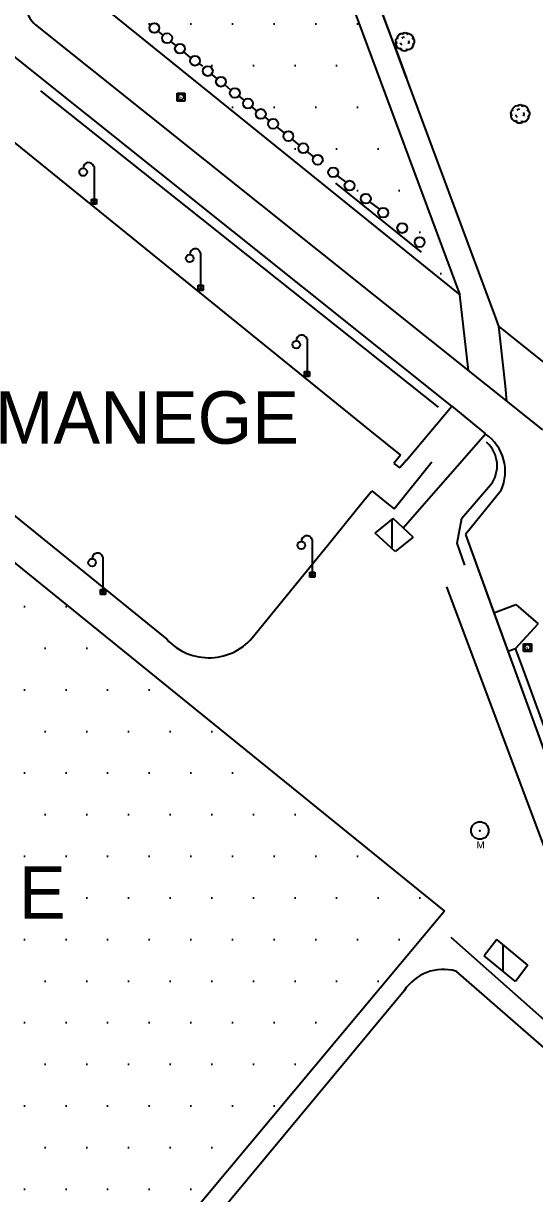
# Model space of a CAD drawing. Header units: metres. Extents: x 64 to 796628, y 142 to 671743.
# Drawn here: x 364181.1 to 364239.6, y 376079.8 to 376213.8 of the extents above; entities that cross this region are included whole.
import ezdxf

# ---------------------------------------------------------------- set-up
doc = ezdxf.new("R2010")
doc.units = ezdxf.units.M
doc.header["$LTSCALE"] = 2
for name, color, linetype in [('Arbres', 100, 'Continuous'), ('Batiments', 1, 'Continuous'), ('construction', 1, 'Continuous'), ('Lampadaire', 50, 'Continuous'), ('pointopo', 1, 'Continuous'), ('toponemie', 7, 'Continuous')]:
    doc.layers.add(name, color=color, linetype=linetype)
doc.layers.add('Espace Vert', color=3, linetype='Continuous', lineweight=5)
doc.layers.add('point crée', color=7, linetype='Continuous', lineweight=25)

# ---------------------------------------------------------------- blocks, each defined once
blk = doc.blocks.new('Lampadaire')
at = {"layer": 'Lampadaire'}
for p, q in [((1.24, 0.65), (1.24, -3.08)), ((0.95, -3.08), (1.53, -3.08)), ((0.95, -3.66), (0.95, -3.08)), ((0.95, -3.08), (1.53, -3.66)), ((1.53, -3.08), (0.95, -3.66)), ((1.53, -3.66), (0.95, -3.66)), ((1.19, -3.39), (1.24, -3.33)), ((1.19, -3.39), (1.24, -3.33)), ((1.53, -3.08), (1.53, -3.66))]:
    blk.add_line(p, q, dxfattribs=at)
blk.add_circle((0, 0), 0.441, dxfattribs=at)
blk.add_arc((0.63, 0.46), 0.634, 17.4463, 181.6816, dxfattribs=at)

msp = doc.modelspace()

# ---------------------------------------------------------------- hatches: boundary and pattern name
h = msp.add_hatch()
h.set_pattern_fill('DOTS', color=3, scale=3, style=0)
h.paths.add_polyline_path([(364290.19, 376164.61), (364289.56, 376163.84)], flags=17)
edge = h.paths.add_edge_path()
edge.add_line((364317.88, 376218.03), (364299.42, 376233.38))
edge.add_line((364335.04, 376238.66), (364317.88, 376218.03))
edge.add_line((364299.42, 376233.38), (364315.45, 376252.94))
edge.add_line((364358.81, 376219.24), (364335.04, 376238.66))
edge.add_line((364313.36, 376167.46), (364358.81, 376219.24))
edge.add_line((364308.45, 376171.46), (364313.36, 376167.46))
edge.add_line((364301.54, 376162.9), (364308.45, 376171.46))
edge.add_line((364303.09, 376161.65), (364301.54, 376162.9))
edge.add_line((364298.82, 376156.36), (364303.09, 376161.65))
edge.add_line((364289.56, 376163.84), (364298.82, 376156.36))
edge.add_line((364294.32, 376161.28), (364290.19, 376164.61))
edge.add_line((364306.07, 376175.74), (364293.69, 376160.51))
edge.add_line((364312.13, 376170.82), (364306.07, 376175.74))
edge.add_line((364312.94, 376171.81), (364312.13, 376170.82))
edge.add_line((364271.34, 376205.41), (364312.94, 376171.81))
edge.add_line((364226.12, 376239.71), (364271.34, 376205.41))
edge.add_line((364231.13, 376246.24), (364226.12, 376239.71))
edge.add_line((364231.13, 376246.24), (364226.98, 376240.84))
edge.add_line((364219.05, 376255.51), (364231.13, 376246.24))
edge.add_line((364257.09, 376302.43), (364219.05, 376255.51))
edge.add_line((364319.35, 376251.96), (364257.09, 376302.43))
edge.add_line((364318.26, 376250.64), (364319.35, 376251.96))
edge.add_line((364315.45, 376252.94), (364318.26, 376250.64))
h = msp.add_hatch()
h.set_pattern_fill('DOTS', color=3, scale=3, style=0)
h.paths.add_polyline_path([(364208.68, 376242.96), (364187.94, 376217.51), (364231.05, 376182.69)])
h = msp.add_hatch()
h.set_pattern_fill('DOTS', color=3, scale=3, style=0)
h.paths.add_polyline_path([(364156.6, 376171.04), (364229.29, 376112.16), (364179.41, 376052.47), (364105.15, 376112.58), (364153.2, 376171.13)])
h.paths.add_polyline_path([(364149.68, 376118.78), (364186.68, 376118.78), (364186.68, 376109.78), (364149.68, 376109.78)], flags=24)
at = {"layer": 'Batiments'}
h = msp.add_hatch(dxfattribs=at)
h.set_pattern_fill('ANSI31', color=256, angle=45, style=0)
h.paths.add_polyline_path([(364152.68, 376073.58), (364147.62, 376077.47), (364145.3, 376074.49), (364150.36, 376070.6)])
h.paths.add_polyline_path([(364198.46, 376040.97), (364196.13, 376042.96), (364194.83, 376041.44), (364197.16, 376039.45)])
h.paths.add_polyline_path([(364131.07, 376154.89), (364138.68, 376164.31), (364142.38, 376161), (364134.77, 376151.58)])
h.paths.add_polyline_path([(364225.69, 376154.97), (364223.42, 376157.09), (364221.38, 376155.42), (364223.65, 376153.3)])
h.paths.add_polyline_path([(364238.83, 376105.95), (364235.27, 376108.89), (364233.84, 376107.02), (364237.4, 376104.08)])
at = {"layer": 'Espace Vert'}
h = msp.add_hatch(dxfattribs=at)
h.set_pattern_fill('DOTS', color=3, scale=3, style=0)
edge = h.paths.add_edge_path()
edge.add_line((364135.51, 376197.26), (364130.29, 376201.53))
edge.add_line((364074.72, 376133.66), (364294.99, 376402.67))
edge.add_line((364135.51, 376197.26), (364138.53, 376194.76))
edge.add_line((364142.79, 376200.09), (364138.8, 376195.08))
edge.add_line((364138.8, 376195.08), (364138.53, 376194.76))
edge.add_line((364142.79, 376200.09), (364152.95, 376191.74))
edge.add_line((364137.42, 376172.75), (364152.95, 376191.74))
edge.add_line((364137.42, 376172.75), (364117.5, 376148.6))
edge.add_line((364117.5, 376148.6), (364108.43, 376137.46))
edge.add_line((364108.43, 376137.46), (364088.39, 376111.94))
edge.add_line((364074.72, 376133.66), (364058.67, 376114.1))
edge.add_line((364088.39, 376111.94), (364069.57, 376127.39))

# ---------------------------------------------------------------- linework, layer by layer
for p, q in [((364223.6, 376211.1), (364210.67, 376245.94)), ((364210.67, 376245.94), (364227.86, 376199.63)), ((364208.68, 376242.96), (364231.05, 376182.69)), ((364187.94, 376217.51), (364231.05, 376182.69)), ((364223.6, 376211.1), (364224.94, 376207.48)), ((364224.94, 376207.48), (364223.6, 376211.1)), ((364230.12, 376169.93), (364180.04, 376210)), ((364198.7, 376205.75), (364199.59, 376205.75)), ((364198.7, 376204.86), (364198.7, 376205.75)), ((364199.59, 376204.86), (364198.7, 376204.86)), ((364199.08, 376205.29), (364199.14, 376205.34)), ((364199.31, 376205.51), (364199.37, 376205.57)), ((364199.31, 376205.51), (364199.37, 376205.57)), ((364199.59, 376205.75), (364199.59, 376204.86)), ((364179.98, 376200.19), (364220.75, 376167.16)), ((364227.86, 376199.63), (364235.13, 376180.05)), ((364232.02, 376174.01), (364231.05, 376182.69)), ((364235.13, 376180.05), (364235.48, 376179.11)), ((364235.48, 376179.11), (364244.32, 376171.97)), ((364235.48, 376179.11), (364236.25, 376172.22)), ((364162.13, 376171.95), (364197.52, 376143.28)), ((364236.25, 376172.22), (364236.4, 376170.51)), ((364156.6, 376171.04), (364229.29, 376112.16)), ((364224.94, 376163.77), (364230.12, 376169.93)), ((364230.12, 376169.93), (364234, 376166.76)), ((364220.75, 376167.16), (364224.27, 376164.32)), ((364224.55, 376156.03), (364234, 376166.76)), ((364224.27, 376164.32), (364223.51, 376163.39)), ((364223.51, 376163.39), (364224.19, 376162.88)), ((364223.52, 376158.21), (364227.85, 376163.56)), ((364224.94, 376163.77), (364224.19, 376162.88)), ((364219.89, 376158.91), (364220.98, 376160.26)), ((364220.98, 376160.26), (364222.67, 376158.9)), ((364215.9, 376154.01), (364219.89, 376158.91)), ((364222.67, 376158.9), (364223.52, 376158.21)), ((364231.69, 376155.24), (364255.56, 376089.52)), ((364231.69, 376155.24), (364234.93, 376146.31)), ((364207.29, 376143.43), (364215.9, 376154.01)), ((364234.93, 376146.31), (364237.47, 376147.23)), ((364237.47, 376147.23), (364239.99, 376145.03)), ((364234.93, 376146.31), (364236.54, 376141.89)), ((364237.43, 376142.22), (364239.99, 376145.03)), ((364236.54, 376141.89), (364237.43, 376142.22)), ((364236.54, 376141.89), (364255.66, 376089.26)), ((364238.18, 376140.17), (364237.43, 376142.22)), ((364238.34, 376142.74), (364239.23, 376142.74)), ((364238.34, 376141.85), (364238.34, 376142.74)), ((364239.23, 376141.85), (364238.34, 376141.85)), ((364238.72, 376142.28), (364238.78, 376142.33)), ((364238.95, 376142.5), (364239.01, 376142.56)), ((364238.95, 376142.5), (364239.01, 376142.56)), ((364239.23, 376142.74), (364239.23, 376141.85)), ((364250.07, 376107.42), (364238.18, 376140.17)), ((364229.29, 376112.16), (364179.41, 376052.47)), ((364251.74, 376086.85), (364230.61, 376105.28)), ((364224.68, 376103.03), (364187.81, 376058.67))]:
    msp.add_line(p, q)
at = {"linetype": 'Continuous', "lineweight": 25}
for p, q in [((364182.51, 376213.59), (364240.49, 376167.24)), ((364216.81, 376195.48), (364226.62, 376187.56)), ((364235.77, 376160.3), (364231.69, 376155.24))]:
    msp.add_line(p, q, dxfattribs=at)
at = {"color": 3}
for p, q in [((364183.09, 376206.04), (364228.55, 376169.84)), ((364231.28, 376157.13), (364234.56, 376160.93)), ((364230.73, 376154.25), (364231.28, 376157.13)), ((364231.6, 376151.76), (364230.73, 376154.25)), ((364249.87, 376094.94), (364229.57, 376149.27)), ((364247.41, 376093.75), (364230.04, 376109.14))]:
    msp.add_line(p, q, dxfattribs=at)
at = {"color": 3, "linetype": 'Continuous'}
for centre in [(364196.1, 376213.23), (364197.56, 376212.06), (364199.03, 376210.86), (364200.75, 376209.48), (364202.21, 376208.3), (364203.72, 376207.08), (364205.31, 376205.79), (364206.81, 376204.58), (364208.28, 376203.39), (364209.69, 376202.26), (364211.43, 376200.85), (364213.14, 376199.47), (364214.79, 376198.14), (364216.56, 376196.71), (364218.44, 376195.19), (364220.29, 376193.69), (364222.28, 376192.09), (364224.46, 376190.33), (364226.45, 376188.72)]:
    msp.add_circle(centre, 0.568, dxfattribs=at)
for centre in [(364199.14, 376205.34), (364238.78, 376142.33)]:
    msp.add_circle(centre, 0.321)
at = {"linetype": 'Continuous', "lineweight": 25}
msp.add_arc((364185.32, 376216.62), 4.13, 154.4825, 227.1888, dxfattribs=at)
for centre, radius, start, end in [((364231, 376162.46), 5.24, 335.5871, 55.1041), ((364202.34, 376147.68), 6.53, 222.3892, 322.4251), ((364229.17, 376100.12), 5.36, 74.5217, 147.0323)]:
    msp.add_arc(centre, radius, start, end)
at = {"color": 3}
msp.add_arc((364231.75, 376163.13), 3.57, 322.0357, 48.702, dxfattribs=at)
at = {"layer": 'Arbres'}
for p, q in [((364197.11, 376212.41), (364196.54, 376212.87)), ((364198.6, 376211.23), (364198, 376211.7)), ((364223.71, 376211.71), (364223.73, 376211.9)), ((364223.77, 376211.56), (364223.71, 376211.71)), ((364223.73, 376211.9), (364223.83, 376212.04)), ((364223.73, 376211.53), (364223.79, 376211.72)), ((364223.75, 376211.33), (364223.73, 376211.53)), ((364223.88, 376211.43), (364223.77, 376211.56)), ((364223.83, 376212.04), (364223.98, 376212.13)), ((364223.91, 376212.14), (364223.98, 376212.32)), ((364223.91, 376211.95), (364223.91, 376212.14)), ((364223.98, 376212.32), (364224.11, 376212.48)), ((364224.11, 376212.48), (364224.29, 376212.58)), ((364224.34, 376211.38), (364224.27, 376211.54)), ((364224.29, 376212.58), (364224.47, 376212.6)), ((364224.42, 376212.09), (364224.57, 376212.19)), ((364224.46, 376212.54), (364224.6, 376212.68)), ((364224.47, 376212.6), (364224.66, 376212.6)), ((364224.57, 376212.19), (364224.73, 376212.22)), ((364224.6, 376212.68), (364224.8, 376212.72)), ((364224.8, 376212.72), (364224.99, 376212.67)), ((364224.87, 376212.58), (364225.04, 376212.62)), ((364224.99, 376212.67), (364225.12, 376212.5)), ((364225.04, 376212.62), (364225.22, 376212.6)), ((364225.2, 376211.59), (364225.13, 376211.41)), ((364225.16, 376211.8), (364225.2, 376211.59)), ((364225.22, 376212.6), (364225.38, 376212.54)), ((364225.38, 376212.54), (364225.52, 376212.44)), ((364225.52, 376212.44), (364225.64, 376212.28)), ((364225.55, 376212.11), (364225.73, 376211.99)), ((364225.64, 376212.28), (364225.7, 376212.12)), ((364225.7, 376212.12), (364225.71, 376211.95)), ((364225.7, 376211.49), (364225.71, 376211.27)), ((364225.73, 376211.99), (364225.83, 376211.81)), ((364225.84, 376211.61), (364225.77, 376211.43)), ((364225.83, 376211.81), (364225.84, 376211.61)), ((364200.28, 376209.8), (364199.47, 376210.49)), ((364223.8, 376211.15), (364223.75, 376211.33)), ((364223.91, 376211), (364223.8, 376211.15)), ((364224.07, 376210.87), (364223.91, 376211)), ((364224.27, 376210.79), (364224.07, 376210.87)), ((364224.35, 376210.72), (364224.24, 376210.92)), ((364224.45, 376210.77), (364224.27, 376210.79)), ((364224.46, 376211.25), (364224.34, 376211.38)), ((364224.53, 376210.6), (364224.35, 376210.72)), ((364224.76, 376210.58), (364224.53, 376210.6)), ((364224.97, 376210.64), (364224.76, 376210.58)), ((364225.08, 376210.72), (364224.86, 376210.77)), ((364225.12, 376210.8), (364224.97, 376210.64)), ((364225.29, 376210.76), (364225.08, 376210.72)), ((364225.5, 376210.87), (364225.29, 376210.76)), ((364225.65, 376211.06), (364225.5, 376210.87)), ((364225.77, 376211.43), (364225.62, 376211.29)), ((364225.71, 376211.27), (364225.65, 376211.06)), ((364201.64, 376208.87), (364201.22, 376209.16)), ((364203.28, 376207.45), (364202.65, 376207.94)), ((364204.85, 376206.13), (364204.15, 376206.72)), ((364206.37, 376204.95), (364205.77, 376205.46)), ((364207.83, 376203.73), (364207.24, 376204.22)), ((364236.89, 376203.46), (364236.91, 376203.64)), ((364236.95, 376203.3), (364236.89, 376203.46)), ((364236.91, 376203.64), (364237.01, 376203.78)), ((364236.91, 376203.27), (364236.96, 376203.47)), ((364237.01, 376203.78), (364237.15, 376203.88)), ((364237.08, 376203.69), (364237.09, 376203.89)), ((364237.09, 376203.89), (364237.16, 376204.07)), ((364237.16, 376204.07), (364237.29, 376204.22)), ((364237.29, 376204.22), (364237.46, 376204.32)), ((364237.46, 376204.32), (364237.65, 376204.35)), ((364237.6, 376203.84), (364237.74, 376203.93)), ((364237.64, 376204.28), (364237.78, 376204.42)), ((364237.65, 376204.35), (364237.84, 376204.34)), ((364237.74, 376203.93), (364237.91, 376203.97)), ((364237.78, 376204.42), (364237.98, 376204.46)), ((364237.98, 376204.46), (364238.17, 376204.41)), ((364238.05, 376204.33), (364238.21, 376204.36)), ((364238.17, 376204.41), (364238.3, 376204.25)), ((364238.21, 376204.36), (364238.4, 376204.34)), ((364238.34, 376203.54), (364238.37, 376203.33)), ((364238.4, 376204.34), (364238.56, 376204.28)), ((364238.56, 376204.28), (364238.7, 376204.18)), ((364238.7, 376204.18), (364238.81, 376204.02)), ((364238.72, 376203.85), (364238.9, 376203.73)), ((364238.81, 376204.02), (364238.88, 376203.87)), ((364238.88, 376203.87), (364238.88, 376203.69)), ((364238.9, 376203.73), (364239.01, 376203.56)), ((364239.01, 376203.56), (364239.02, 376203.35)), ((364209.29, 376202.65), (364208.74, 376203.06)), ((364236.93, 376203.07), (364236.91, 376203.27)), ((364236.98, 376202.9), (364236.93, 376203.07)), ((364237.05, 376203.18), (364236.95, 376203.3)), ((364237.09, 376202.74), (364236.98, 376202.9)), ((364237.24, 376202.61), (364237.09, 376202.74)), ((364237.44, 376202.53), (364237.24, 376202.61)), ((364237.53, 376202.46), (364237.42, 376202.67)), ((364237.63, 376202.51), (364237.44, 376202.53)), ((364237.51, 376203.13), (364237.45, 376203.28)), ((364237.64, 376202.99), (364237.51, 376203.13)), ((364237.71, 376202.34), (364237.53, 376202.46)), ((364237.94, 376202.32), (364237.71, 376202.34)), ((364238.14, 376202.38), (364237.94, 376202.32)), ((364238.26, 376202.47), (364238.04, 376202.51)), ((364238.3, 376202.54), (364238.14, 376202.38)), ((364238.47, 376202.5), (364238.26, 376202.47)), ((364238.37, 376203.33), (364238.3, 376203.15)), ((364238.68, 376202.61), (364238.47, 376202.5)), ((364238.83, 376202.8), (364238.68, 376202.61)), ((364238.95, 376203.17), (364238.8, 376203.03)), ((364238.89, 376203.01), (364238.83, 376202.8)), ((364238.88, 376203.23), (364238.89, 376203.01)), ((364239.02, 376203.35), (364238.95, 376203.17)), ((364210.99, 376201.21), (364210.13, 376201.9)), ((364212.7, 376199.83), (364211.87, 376200.5)), ((364214.35, 376198.5), (364213.58, 376199.11)), ((364218.03, 376195.58), (364217.01, 376196.36)), ((364221.89, 376192.49), (364220.75, 376193.35))]:
    msp.add_line(p, q, dxfattribs=at)
at = {"layer": 'construction'}
for p, q in [((364221.38, 376155.42), (364223.42, 376157.09)), ((364225.69, 376154.97), (364223.42, 376157.09)), ((364223.65, 376153.3), (364221.38, 376155.42)), ((364225.69, 376154.97), (364223.65, 376153.3)), ((364235.27, 376108.89), (364233.84, 376107.02)), ((364238.83, 376105.95), (364235.27, 376108.89)), ((364237.4, 376104.08), (364233.84, 376107.02)), ((364238.83, 376105.95), (364237.4, 376104.08))]:
    msp.add_line(p, q, dxfattribs=at)
at = {"layer": 'point crée', "color": 0}
msp.add_point((364233.32, 376121.36), dxfattribs=at)
at = {"layer": 'pointopo'}
msp.add_circle((364233.34, 376121.38), 1, dxfattribs=at)

# ---------------------------------------------------------------- block references
at = {"layer": 'Lampadaire'}
for p in [(364187.96, 376196.73), (364200.15, 376186.86), (364212.33, 376176.99), (364212.92, 376154.03), (364188.98, 376152.05)]:
    msp.add_blockref('Lampadaire', p, dxfattribs=at)

# ---------------------------------------------------------------- texts
at = {"layer": 'toponemie', "char_height": 6, "width": 45.7166, "attachment_point": 1}
for insert in [(364177.87, 376171.65), (364151.18, 376117.28)]:
    msp.add_mtext('MANEGE', dxfattribs=dict(at, insert=insert))
at = {"layer": 'toponemie', "color": 0, "insert": (364232.96, 376120.13), "char_height": 0.8, "width": 11.4215, "attachment_point": 1}
msp.add_mtext('{\\fArial|b0|i0|c0|p34;M}', dxfattribs=at)

doc.saveas('drawing.dxf')
